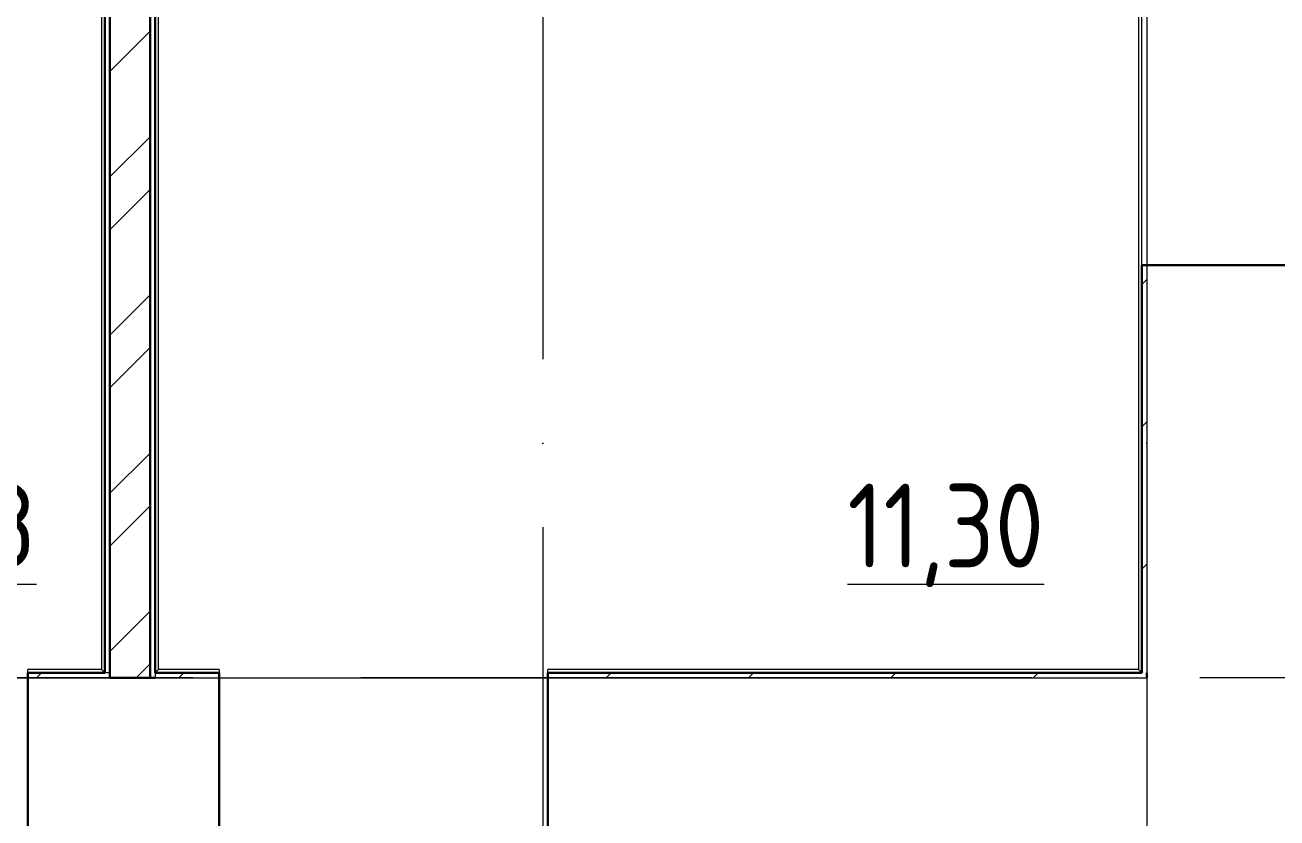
# Model space of a CAD drawing. Header units: millimetres. Extents: x -421858 to 614926, y -468665 to 141641.
# Drawn here: x 134183 to 137914, y 12845 to 15209 of the extents above; entities that cross this region are included whole.
import ezdxf

# ---------------------------------------------------------------- set-up
doc = ezdxf.new("R2010")
doc.units = ezdxf.units.MM
doc.linetypes.add('ADSK_Линия сетки', pattern=[25, 20, -2.5, 0, -2.5])
for name, color, linetype, lineweight in [('Марки помещений', 252, 'Continuous', 20), ('Ограждение', 252, 'Continuous', 9), ('Оси', 252, 'Continuous', 9), ('Стены внутренние', 7, 'Continuous', 18), ('Стены наружные', 7, 'Continuous', 18), ('Стены штриховка', 252, 'Continuous', 9)]:
    doc.layers.add(name, color=color, linetype=linetype, lineweight=lineweight)
doc.styles.add('GOST Common_2', font='', dxfattribs={"width": 0.9, "height": 250})
doc.styles.get('GOST Common_2').set_extended_font_data('GOST type B')

# ---------------------------------------------------------------- blocks, each defined once
blk = doc.blocks.new('2 этаж')
at = {"layer": 'Ограждение', "color": 251, "true_color": 0x636466}
for p, q in [((134411, 18962.7), (134411, 13287.7)), ((134581, 13287.7), (134581, 18962.7)), ((137501, 16157.7), (137501, 13287.7)), ((134191, 13277.7), (134191, 13287.7)), ((134411, 13287.7), (134191, 13287.7)), ((134411, 13287.7), (134421, 13277.7)), ((134581, 13287.7), (134571, 13277.7)), ((134761, 13287.7), (134581, 13287.7)), ((134761, 13287.7), (134761, 13277.7)), ((135741, 13277.7), (135741, 13287.7)), ((137501, 13287.7), (135741, 13287.7)), ((137501, 13287.7), (137511, 13277.7))]:
    blk.add_line(p, q, dxfattribs=at)
at = {"layer": 'Оси', "color": 251, "linetype": 'ADSK_Линия сетки', "ltscale": 100, "true_color": 0x636466}
for p, q in [((135726, 33713.4), (135726, -32263.4)), ((137526, 33713.4), (137526, -32263.4)), ((139683.5, 13262.7), (93565.9, 13262.7))]:
    blk.add_line(p, q, dxfattribs=at)
at = {"layer": 'Стены внутренние', "color": 251, "lineweight": 30, "true_color": 0x636466}
for p, q in [((137526, 14492.7), (138228, 14492.7)), ((134191, 12812.7), (134191, 13262.7)), ((134571, 13262.7), (134436, 13262.7)), ((134761, 12812.7), (134761, 13262.7)), ((135741, 12812.7), (135741, 13262.7)), ((137526, 13262.7), (137526, 13277.7))]:
    blk.add_line(p, q, dxfattribs=at)
at = {"layer": 'Стены внутренние', "color": 251, "true_color": 0x636466}
for p, q in [((137526, 14492.7), (137526, 13277.7)), ((133006, 13262.7), (134191, 13262.7)), ((134571, 13262.7), (137526, 13262.7))]:
    blk.add_line(p, q, dxfattribs=at)
at = {"layer": 'Стены наружные', "color": 251, "lineweight": 30, "true_color": 0x636466}
for p, q in [((134556, 13262.7), (134556, 18962.7)), ((134571, 18962.7), (134571, 13277.7)), ((134421, 18662.7), (134421, 13277.7)), ((134436, 13262.7), (134436, 18662.7)), ((137511, 13277.7), (137511, 14492.7)), ((137526, 14492.7), (137511, 14492.7)), ((134421, 13277.7), (134191, 13277.7)), ((134191, 13262.7), (134191, 13277.7)), ((134761, 13277.7), (134571, 13277.7)), ((134761, 13262.7), (134761, 13277.7)), ((137511, 13277.7), (135741, 13277.7)), ((135741, 13262.7), (135741, 13277.7))]:
    blk.add_line(p, q, dxfattribs=at)
at = {"layer": 'Стены наружные', "color": 251, "true_color": 0x636466}
for p, q in [((137511, 14492.7), (137511, 15822.7)), ((134191, 13262.7), (134436, 13262.7))]:
    blk.add_line(p, q, dxfattribs=at)
at = {"layer": 'Стены наружные', "color": 251, "linetype": 'Continuous', "lineweight": 9, "true_color": 0x636466}
for p, q in [((134436, 15070.3), (134556, 15190.3)), ((134436, 14756), (134556, 14876)), ((134436, 14598.9), (134556, 14718.9)), ((137511, 14435.3), (137526, 14450.3)), ((134436, 14284.6), (134556, 14404.6)), ((134436, 14127.4), (134556, 14247.4)), ((137511, 14011), (137526, 14026)), ((134436, 13813.1), (134556, 13933.1)), ((134436, 13655.9), (134556, 13775.9)), ((137511, 13586.8), (137526, 13601.8)), ((134436, 13341.6), (134556, 13461.6)), ((134514.3, 13262.7), (134556, 13304.5)), ((134217.1, 13262.7), (134232.1, 13277.7)), ((134641.4, 13262.7), (134656.4, 13277.7)), ((135914.2, 13262.7), (135929.2, 13277.7)), ((136338.4, 13262.7), (136353.4, 13277.7)), ((136762.7, 13262.7), (136777.7, 13277.7)), ((137187, 13262.7), (137202, 13277.7))]:
    blk.add_line(p, q, dxfattribs=at)
at = {"layer": 'Стены штриховка', "color": 251, "true_color": 0x636466}
for p, q in [((134436, 13277.7), (134421, 13277.7)), ((134571, 13277.7), (134571, 13262.7))]:
    blk.add_line(p, q, dxfattribs=at)
at = {"layer": 'Марки помещений', "color": 251, "true_color": 0x636466, "style": 'GOST Common_2', "width": 0.9}
for s, p in [('%%U10,28', (133580.9, 13591.9)), ('%%U11,30', (136633.5, 13591.9))]:
    blk.add_text(s, height=250, dxfattribs=at).set_placement(p)

msp = doc.modelspace()

# ---------------------------------------------------------------- block references
msp.add_blockref('2 этаж', (0, 0))

doc.saveas('drawing.dxf')
